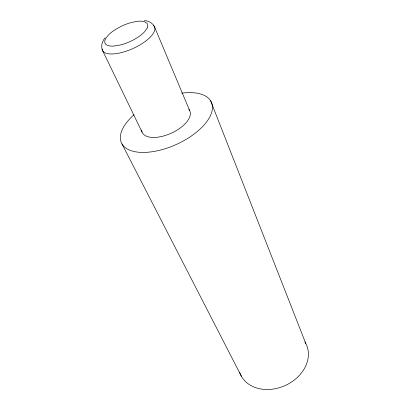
<?xml version="1.0" encoding="UTF-8"?>
<svg xmlns="http://www.w3.org/2000/svg" width="410" height="410" viewBox="0 0 410 410"><rect width="100%" height="100%" fill="white"/><g stroke="black" fill="none" stroke-linecap="round" stroke-linejoin="round"><path stroke-width="0.61" d="M105.155 37.746C102.239 41.056 100.722 45.792 102.331 50.051L142.055 132.097M144.366 20.623C148.379 20.767 152.402 22.786 154.324 26.419L189.589 110.454M121.995 143.961L241.377 376.221M210.653 100.86L305.783 343.513M188.841 109.362A26.127 12.741 -24.3 0 1 170.601 133.511A26.127 12.741 -24.3 0 1 141.609 129.965M181.743 93.137A49.354 24.098 -24.3 0 1 207.019 121.355A49.354 24.098 -24.3 0 1 138.836 152.243A49.354 24.098 -24.3 0 1 134.034 114.749M304.907 341.996A36.141 28.444 -24.3 0 1 285.708 385.287A36.141 28.444 -24.3 0 1 239.712 372.49M153.622 25.507A28.572 10.947 -24.3 0 1 133.168 48.452A28.572 10.947 -24.3 0 1 102.08 48.949M147.221 27.941L144.838 31.457A23.77 8.958 -24.3 0 1 137.299 37.643L135.392 38.812A22.412 8.456 -24.3 0 1 132.353 40.462A23.534 8.871 -24.3 0 1 120.56 44.946L113.77 46.084A23.58 8.887 -24.3 0 1 106.902 45.1A22.406 8.446 -24.3 0 1 105.718 44.239L105.191 43.537A23.78 8.964 -24.3 0 1 105.57 38.796L108.137 35.337A23.79 8.974 -24.3 0 1 115.574 29.423L121.293 26.271A23.775 8.969 -24.3 0 1 131.502 22.458L137.212 21.34A23.78 8.969 -24.3 0 1 144.581 21.756L147.067 23.36A23.77 8.958 -24.3 0 1 147.216 27.941"/></g></svg>
